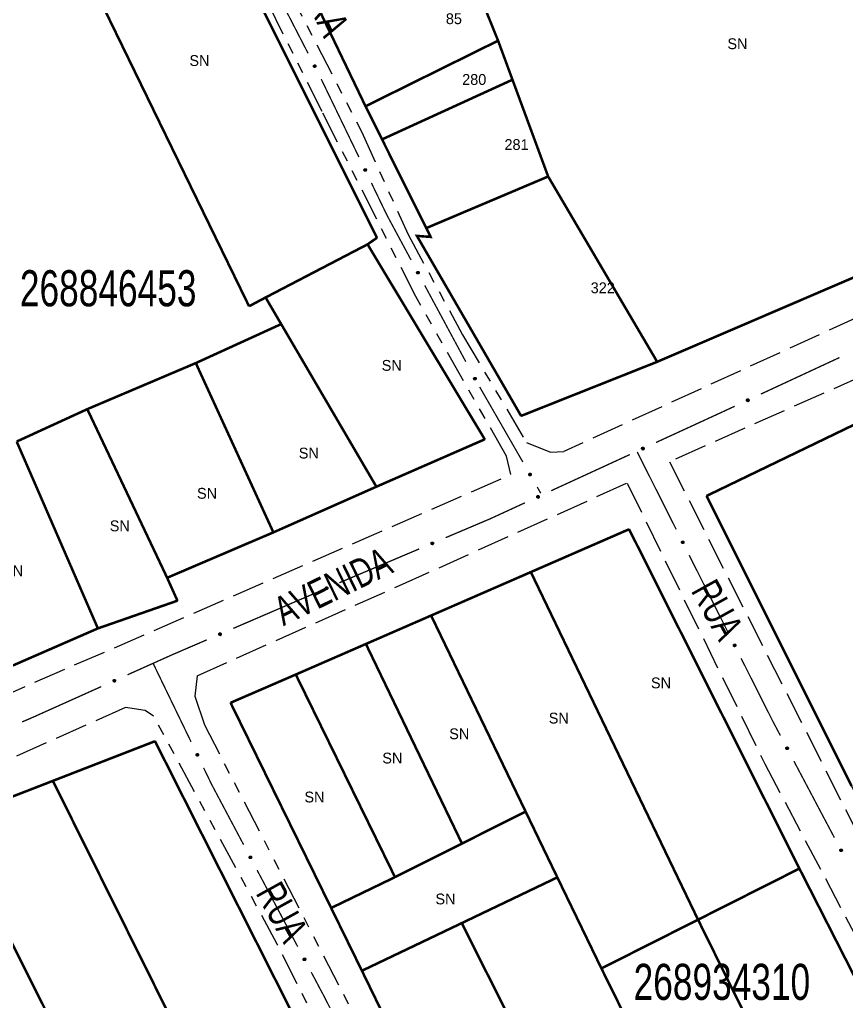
# Model space of a CAD drawing. Extents: x 205807 to 207855, y 4874692 to 4876446.
# Drawn here: x 206970.5 to 207085.1, y 4875644.4 to 4875780.4 of the extents above; entities that cross this region are included whole.
import ezdxf
from ezdxf.enums import TextEntityAlignment as Align

# ---------------------------------------------------------------- set-up
doc = ezdxf.new("R2010")
doc.units = 0
doc.header["$LTSCALE"] = 1.5
doc.header["$MEASUREMENT"] = 0
doc.linetypes.add('TRACO_11', pattern=[8, 3, -1, 3, -1])
doc.linetypes.add('TRACO_25', pattern=[8, 3, -1, 1, -1, 1, -1])
for name, color, linetype in [('CD_MALHA_LOTES', 7, 'CONTINUOUS'), ('CD_TXT_QUADRA', 7, 'CONTINUOUS'), ('RU-QUADRA', 210, 'CONTINUOUS'), ('SV-EIXO-RUA-N-PAV', 6, 'CONTINUOUS'), ('SV-EIXO-RUA-PAV', 20, 'CONTINUOUS'), ('SV-RUA-NAO-PAV', 7, 'CONTINUOUS'), ('SV-RUA-PAVIM', 7, 'CONTINUOUS'), ('SV-TXT-RUA-N-PAV', 7, 'CONTINUOUS'), ('SV-TXT-RUA-PAV', 7, 'CONTINUOUS'), ('Th_NmrPort', 1, 'CONTINUOUS')]:
    doc.layers.add(name, color=color, linetype=linetype)
doc.styles.add('ARIAL', font='ARIAL.SHX')

msp = doc.modelspace()

# ---------------------------------------------------------------- linework, layer by layer
at = {"layer": 'CD_MALHA_LOTES', "linetype": 'Continuous', "const_width": 0.35, "flags": 128}
for points in [[(207082.70919, 4875816.980605), (207112.321597, 4875757.20363), (207111.217224, 4875755.475193), (207058.844369, 4875732.98061)], [(206996.976925, 4875796.248304), (207020.01764, 4875750.172945)], [(207036.798907, 4875777.484164), (207031.30142, 4875791.095736)], [(207002.291819, 4875740.682045), (206979.838755, 4875786.793196)], [(207018.427343, 4875768.396913), (207012.25523, 4875781.251814)], [(207018.427343, 4875768.396913), (207036.798907, 4875777.484164)], [(207038.792893, 4875772.074717), (207036.798907, 4875777.484164)], [(207020.718503, 4875763.804607), (207038.792893, 4875772.074717)], [(207043.737121, 4875758.661623), (207038.792893, 4875772.074717)], [(207020.718503, 4875763.804607), (207018.427343, 4875768.396913)], [(207026.850937, 4875751.513013), (207020.718503, 4875763.804607)], [(207026.850937, 4875751.513013), (207043.737121, 4875758.661623)], [(207058.844369, 4875732.98061), (207043.737121, 4875758.661623)], [(207039.987213, 4875725.487687), (207025.54978, 4875750.432152), (207027.451062, 4875750.290257), (207026.850937, 4875751.513013)], [(207004.581766, 4875741.898085), (207018.711392, 4875749.26067)], [(207020.01764, 4875750.172945), (207018.711392, 4875749.26067)], [(207018.711392, 4875749.26067), (207034.951258, 4875722.239837)], [(207004.581766, 4875741.898085), (207002.291819, 4875740.682045)], [(207006.740907, 4875738.20959), (207004.581766, 4875741.898085)], [(206994.915531, 4875732.807551), (207006.740907, 4875738.20959)], [(207019.933253, 4875715.672899), (207006.740907, 4875738.20959)], [(206979.87506, 4875726.421334), (206994.915531, 4875732.807551)], [(207005.661126, 4875709.345192), (206994.915531, 4875732.807551)], [(207058.844369, 4875732.98061), (207039.987213, 4875725.487687)], [(207092.814734, 4875727.494707), (207065.693681, 4875714.3997)], [(206970.090394, 4875721.932278), (206979.87506, 4875726.421334)], [(206990.939339, 4875703.05206), (206979.87506, 4875726.421334)], [(206981.342764, 4875696.036711), (206970.090394, 4875721.932278)], [(207034.951258, 4875722.239837), (207019.933253, 4875715.672899)], [(207019.933253, 4875715.672899), (207005.661126, 4875709.345192)], [(207065.693681, 4875714.3997), (207085.777521, 4875674.200078)], [(207041.338365, 4875703.845049), (207054.952276, 4875709.779963)], [(207054.952276, 4875709.779963), (207078.554005, 4875662.756977)], [(207005.661126, 4875709.345192), (206990.939339, 4875703.05206)], [(206990.939339, 4875703.05206), (206992.367886, 4875699.878282)], [(207027.519793, 4875697.820914), (207041.338365, 4875703.845049)], [(207064.507117, 4875655.671966), (207041.338365, 4875703.845049)], [(206992.367886, 4875699.878282), (206981.342764, 4875696.036711)], [(207018.48201, 4875693.88094), (207027.519793, 4875697.820914)], [(207040.614586, 4875670.650872), (207027.519793, 4875697.820914)], [(206981.342764, 4875696.036711), (206966.897647, 4875689.735738)], [(207008.767892, 4875689.64612), (207018.48201, 4875693.88094)], [(207031.794433, 4875666.224396), (207018.48201, 4875693.88094)], [(207008.767892, 4875689.64612), (206999.730222, 4875685.732533)], [(207022.514653, 4875661.567251), (207008.767892, 4875689.64612)], [(206999.730222, 4875685.732533), (207013.667268, 4875657.294775)], [(206975.107681, 4875674.909651), (206989.258898, 4875680.40547)], [(206989.258898, 4875680.40547), (207014.533718, 4875630.313248)], [(206960.94797, 4875669.410533), (206975.107681, 4875674.909651)], [(207000.875882, 4875623.055002), (206975.107681, 4875674.909651)], [(207040.614586, 4875670.650872), (207031.794433, 4875666.224396)], [(207045.008127, 4875661.534829), (207040.614586, 4875670.650872)], [(206960.94797, 4875669.410533), (206987.533882, 4875616.273681)], [(207022.514653, 4875661.567251), (207031.794433, 4875666.224396)], [(207064.507117, 4875655.671966), (207078.554005, 4875662.756977)], [(207078.554005, 4875662.756977), (207097.077438, 4875626.411574)], [(207013.667268, 4875657.294775), (207022.514653, 4875661.567251)], [(207031.761816, 4875655.197215), (207045.008127, 4875661.534829)], [(207045.008127, 4875661.534829), (207051.116051, 4875648.91774)], [(207017.93111, 4875648.594646), (207013.667268, 4875657.294775)], [(207017.93111, 4875648.594646), (207031.761816, 4875655.197215)], [(207056.825242, 4875605.373887), (207031.761816, 4875655.197215)], [(207051.116051, 4875648.91774), (207064.507117, 4875655.671966)], [(207082.703381, 4875618.840466), (207064.507117, 4875655.671966)], [(207039.681383, 4875603.897404), (207017.93111, 4875648.594646)], [(207069.435651, 4875611.852083), (207051.116051, 4875648.91774)]]:
    msp.add_lwpolyline(points, dxfattribs=at)
at = {"layer": 'RU-QUADRA', "linetype": 'Continuous', "const_width": 0.18, "flags": 128}
for points in [[(207012.25523, 4875781.251814), (207018.427343, 4875768.396913), (207026.850937, 4875751.513013), (207027.451062, 4875750.290257), (207025.54978, 4875750.432152), (207039.987213, 4875725.487687), (207058.844369, 4875732.98061), (207111.217224, 4875755.475193), (207112.321597, 4875757.20363), (207082.70919, 4875816.980605)], [(206996.976925, 4875796.248304), (207020.01764, 4875750.172945), (207018.711392, 4875749.26067), (207034.951258, 4875722.239837), (207019.933253, 4875715.672899), (207005.661126, 4875709.345192), (206990.939339, 4875703.05206), (206991.625858, 4875701.613525), (206992.367886, 4875699.878282), (206981.342764, 4875696.036711), (206966.897647, 4875689.735738), (206956.129466, 4875685.638547), (206952.884415, 4875684.403836), (206924.634575, 4875673.655038), (206910.881578, 4875702.026417), (206903.421307, 4875717.741088), (206898.894906, 4875727.275714), (206892.531947, 4875740.678954), (206885.704023, 4875753.154651), (206877.953296, 4875767.316456), (206869.132093, 4875786.885778)], [(206956.129074, 4875667.280187), (206960.94797, 4875669.410533), (206975.107681, 4875674.909651)]]:
    msp.add_lwpolyline(points, dxfattribs=at)
for points in [[(207106.351445, 4875632.759934), (207120.454112, 4875639.949435), (207133.838824, 4875646.591533), (207163.155548, 4875660.853515), (207157.803292, 4875671.765882), (207151.715379, 4875684.178132), (207145.288816, 4875697.280834), (207140.776776, 4875706.480138), (207136.21644, 4875715.609604), (207132.065148, 4875724.241709), (207124.381461, 4875739.741911), (207122.632627, 4875741.025032), (207120.835653, 4875741.0242), (207106.758522, 4875734.227262), (207092.814734, 4875727.494707), (207065.693681, 4875714.3997), (207085.777521, 4875674.200078), (207088.736908, 4875668.249268)], [(207039.680869, 4875603.898373), (207017.93111, 4875648.594646), (207013.667268, 4875657.294775), (206999.730222, 4875685.732533), (207008.767892, 4875689.64612), (207018.48201, 4875693.88094), (207027.519793, 4875697.820914), (207054.952276, 4875709.779963), (207078.554005, 4875662.756977), (207097.077438, 4875626.411574), (207069.435651, 4875611.852083), (207056.825242, 4875605.373887), (207053.948598, 4875603.896103), (207042.829793, 4875597.957034), (207039.681896, 4875603.896434)], [(206960.534203, 4875603.898373), (206961.062472, 4875603.045269), (206978.939546, 4875565.452569), (206991.268722, 4875571.860096), (207004.801679, 4875578.893234), (207019.550773, 4875586.558404), (207032.824546, 4875593.456842), (207027.403656, 4875603.984348), (207014.533718, 4875630.313248), (206989.258898, 4875680.40547), (206975.107681, 4875674.909651), (206960.94797, 4875669.410533), (206956.129074, 4875667.280187), (206946.400184, 4875662.979223), (206933.361097, 4875657.214881), (206956.127723, 4875612.543905)]]:
    msp.add_lwpolyline(points, close=True, dxfattribs=at)
at = {"layer": 'SV-EIXO-RUA-N-PAV', "const_width": 0.18}
for points in [[(207004.970127, 4875786.3934), (207010.469597, 4875775.727762)], [(207012.289246, 4875772.165807), (207017.508097, 4875761.360086)], [(207019.247714, 4875757.758179), (207020.987331, 4875754.156272)], [(207020.987331, 4875754.156272), (207021.417818, 4875753.264941)], [(207021.417818, 4875753.264941), (207024.739179, 4875747.091542)], [(207026.63435, 4875743.568997), (207032.319862, 4875733.00136)], [(207034.247684, 4875729.49698), (207040.229338, 4875719.094104)], [(207042.223222, 4875715.626479), (207042.715935, 4875714.769586)], [(206989.032168, 4875691.119586), (206994.254192, 4875680.315399)], [(206995.994867, 4875676.714003), (206996.865204, 4875674.913305)], [(206996.865204, 4875674.913305), (206997.119086, 4875674.388034)], [(206997.119086, 4875674.388034), (207001.532169, 4875666.069567)], [(207003.406768, 4875662.536031), (207009.030565, 4875651.935422)], [(207010.905164, 4875648.401886), (207012.779763, 4875644.86835)], [(207012.779763, 4875644.86835), (207012.874631, 4875644.689527)], [(207012.874631, 4875644.689527), (207016.375204, 4875637.72188)]]:
    msp.add_lwpolyline(points, dxfattribs=at)
at = {"layer": 'SV-EIXO-RUA-N-PAV'}
for points in [[(207011.418167, 4875774.128308), (207011.464961, 4875774.114081), (207011.502268, 4875774.092285), (207011.528152, 4875774.065149), (207011.544773, 4875774.035207), (207011.558326, 4875774.002659), (207011.564751, 4875773.966829), (207011.563073, 4875773.925483), (207011.549131, 4875773.878443), (207011.524291, 4875773.841692), (207011.499046, 4875773.814893), (207011.468821, 4875773.795764), (207011.436982, 4875773.783127), (207011.399543, 4875773.777684), (207011.357659, 4875773.779794), (207011.310698, 4875773.794958), (207011.274269, 4875773.816577), (207011.249922, 4875773.843481), (207011.230884, 4875773.873988), (207011.217445, 4875773.907383), (207011.211341, 4875773.94259), (207011.213541, 4875773.984757), (207011.229123, 4875774.03091), (207011.25027, 4875774.067489), (207011.276825, 4875774.092208), (207011.307282, 4875774.110275), (207011.339761, 4875774.124266), (207011.37551, 4875774.132223), (207011.418167, 4875774.128308)], [(207018.414543, 4875759.736388), (207018.460949, 4875759.720943), (207018.497674, 4875759.698179), (207018.52284, 4875759.670377), (207018.538672, 4875759.64001), (207018.55137, 4875759.607119), (207018.556856, 4875759.571134), (207018.554098, 4875759.529845), (207018.538932, 4875759.483185), (207018.51314, 4875759.447097), (207018.487203, 4875759.420966), (207018.456489, 4875759.402634), (207018.42433, 4875759.390834), (207018.386762, 4875759.386371), (207018.344947, 4875759.389574), (207018.298398, 4875759.405961), (207018.262547, 4875759.428525), (207018.238912, 4875759.456055), (207018.220677, 4875759.48705), (207018.208116, 4875759.520784), (207018.202934, 4875759.556139), (207018.206235, 4875759.598234), (207018.223017, 4875759.643964), (207018.245114, 4875759.679978), (207018.272305, 4875759.703994), (207018.303224, 4875759.721259), (207018.336058, 4875759.734396), (207018.372002, 4875759.741417), (207018.414543, 4875759.736388)], [(207025.71563, 4875745.508955), (207025.762666, 4875745.49555), (207025.80035, 4875745.474411), (207025.826705, 4875745.447734), (207025.843848, 4875745.418087), (207025.857969, 4875745.385782), (207025.865021, 4875745.35007), (207025.864068, 4875745.3087), (207025.850952, 4875745.261423), (207025.82676, 4875745.224243), (207025.801988, 4875745.197005), (207025.772103, 4875745.17735), (207025.740491, 4875745.164157), (207025.703153, 4875745.158059), (207025.661238, 4875745.159434), (207025.614018, 4875745.173773), (207025.577216, 4875745.194751), (207025.552402, 4875745.221224), (207025.532832, 4875745.251393), (207025.51881, 4875745.284547), (207025.51209, 4875745.319642), (207025.513551, 4875745.361841), (207025.528321, 4875745.40826), (207025.548825, 4875745.445204), (207025.574942, 4875745.470384), (207025.605078, 4875745.488982), (207025.637307, 4875745.50354), (207025.67291, 4875745.512123), (207025.71563, 4875745.508955)], [(207033.61198, 4875730.823389), (207033.659375, 4875730.811317), (207033.697641, 4875730.791251), (207033.724739, 4875730.765328), (207033.742712, 4875730.736177), (207033.75774, 4875730.704284), (207033.765797, 4875730.668785), (207033.766013, 4875730.627405), (207033.754237, 4875730.579777), (207033.731105, 4875730.541928), (207033.707112, 4875730.514002), (207033.677794, 4875730.49351), (207033.646566, 4875730.47943), (207033.609416, 4875730.47228), (207033.567479, 4875730.472472), (207033.519873, 4875730.485471), (207033.482494, 4875730.505401), (207033.456941, 4875730.531163), (207033.436527, 4875730.560767), (207033.421575, 4875730.593512), (207033.413867, 4875730.628404), (207033.414135, 4875730.670627), (207033.427589, 4875730.717445), (207033.447041, 4875730.754953), (207033.472437, 4875730.78086), (207033.502035, 4875730.800302), (207033.533841, 4875730.815764), (207033.569187, 4875730.825349), (207033.61198, 4875730.823389)], [(207041.250089, 4875717.539721), (207041.297484, 4875717.52765), (207041.335749, 4875717.507583), (207041.362848, 4875717.481661), (207041.380821, 4875717.45251), (207041.395849, 4875717.420616), (207041.403906, 4875717.385118), (207041.404121, 4875717.343738), (207041.392346, 4875717.296109), (207041.369213, 4875717.258261), (207041.345221, 4875717.230334), (207041.315903, 4875717.209843), (207041.284675, 4875717.195763), (207041.247525, 4875717.188613), (207041.205588, 4875717.188804), (207041.157982, 4875717.201804), (207041.120602, 4875717.221734), (207041.09505, 4875717.247495), (207041.074636, 4875717.2771), (207041.059684, 4875717.309845), (207041.051975, 4875717.344736), (207041.052244, 4875717.38696), (207041.065697, 4875717.433777), (207041.08515, 4875717.471285), (207041.110546, 4875717.497193), (207041.140144, 4875717.516634), (207041.17195, 4875717.532096), (207041.207296, 4875717.541681), (207041.250089, 4875717.539721)], [(206995.161115, 4875678.691967), (206995.207525, 4875678.676536), (206995.244257, 4875678.653783), (206995.269431, 4875678.625988), (206995.285272, 4875678.595626), (206995.29798, 4875678.562739), (206995.303477, 4875678.526755), (206995.300731, 4875678.485465), (206995.285578, 4875678.438801), (206995.259797, 4875678.402705), (206995.233868, 4875678.376567), (206995.203159, 4875678.358225), (206995.171004, 4875678.346416), (206995.133437, 4875678.341942), (206995.091621, 4875678.345133), (206995.045067, 4875678.361506), (206995.00921, 4875678.384059), (206994.985566, 4875678.411583), (206994.967323, 4875678.442572), (206994.954751, 4875678.476303), (206994.949559, 4875678.511656), (206994.952848, 4875678.553752), (206994.969617, 4875678.599487), (206994.991702, 4875678.635508), (206995.018887, 4875678.659532), (206995.0498, 4875678.676806), (206995.082631, 4875678.689952), (206995.118573, 4875678.696984), (206995.161115, 4875678.691967)], [(207002.499376, 4875664.481313), (207002.546332, 4875664.467634), (207002.583892, 4875664.446276), (207002.610091, 4875664.419445), (207002.627061, 4875664.389699), (207002.640994, 4875664.357312), (207002.647837, 4875664.32156), (207002.646643, 4875664.280196), (207002.633252, 4875664.232996), (207002.608843, 4875664.195958), (207002.583913, 4875664.168865), (207002.553914, 4875664.149384), (207002.522225, 4875664.136376), (207002.484853, 4875664.130496), (207002.442947, 4875664.132116), (207002.395811, 4875664.14673), (207002.359132, 4875664.167922), (207002.334472, 4875664.194539), (207002.315079, 4875664.224821), (207002.30125, 4875664.258056), (207002.294735, 4875664.29319), (207002.296442, 4875664.33538), (207002.311483, 4875664.381712), (207002.332201, 4875664.418536), (207002.358465, 4875664.443563), (207002.388708, 4875664.461985), (207002.421022, 4875664.476355), (207002.456675, 4875664.48473), (207002.499376, 4875664.481313)], [(207009.997772, 4875650.347168), (207010.044729, 4875650.333489), (207010.082288, 4875650.312131), (207010.108488, 4875650.2853), (207010.125457, 4875650.255554), (207010.13939, 4875650.223167), (207010.146233, 4875650.187415), (207010.145039, 4875650.146051), (207010.131648, 4875650.098851), (207010.107239, 4875650.061813), (207010.082309, 4875650.03472), (207010.05231, 4875650.015239), (207010.020621, 4875650.002231), (207009.983249, 4875649.996351), (207009.941343, 4875649.997971), (207009.894207, 4875650.012585), (207009.857528, 4875650.033777), (207009.832868, 4875650.060394), (207009.813475, 4875650.090676), (207009.799647, 4875650.123911), (207009.793131, 4875650.159045), (207009.794838, 4875650.201235), (207009.809879, 4875650.247567), (207009.830597, 4875650.284391), (207009.856861, 4875650.309418), (207009.887105, 4875650.32784), (207009.919419, 4875650.34221), (207009.955071, 4875650.350585), (207009.997772, 4875650.347168)]]:
    msp.add_lwpolyline(points, close=True, dxfattribs=at)
for points in [[(207011.211341, 4875773.94259), (207011.310698, 4875773.794958)], [(207011.213541, 4875773.984757), (207011.357659, 4875773.779794)], [(207011.216947, 4875773.92142), (207011.289108, 4875773.811246)], [(207011.21708, 4875773.95987), (207011.330211, 4875773.794058)], [(207011.217445, 4875773.907383), (207011.274269, 4875773.816577)], [(207011.224451, 4875774.005122), (207011.376751, 4875773.78121)], [(207011.229123, 4875774.03091), (207011.399543, 4875773.777684)], [(207011.239801, 4875774.046812), (207011.415163, 4875773.784129)], [(207011.25027, 4875774.067489), (207011.436982, 4875773.783127)], [(207011.264454, 4875774.076411), (207011.451073, 4875773.791898)], [(207011.276825, 4875774.092208), (207011.468821, 4875773.795764)], [(207011.29286, 4875774.098734), (207011.480805, 4875773.805694)], [(207011.307282, 4875774.110275), (207011.499046, 4875773.814893)], [(207011.326231, 4875774.114406), (207011.510973, 4875773.833531)], [(207011.339761, 4875774.124266), (207011.524291, 4875773.841692)], [(207011.359678, 4875774.123976), (207011.535002, 4875773.864343)], [(207011.37551, 4875774.132223), (207011.549131, 4875773.878443)], [(207011.395625, 4875774.128694), (207011.552815, 4875773.904233)], [(207011.418167, 4875774.128308), (207011.563073, 4875773.925483)], [(207011.443341, 4875774.119522), (207011.560148, 4875773.952536)], [(207011.464961, 4875774.114081), (207011.564751, 4875773.966829)], [(207011.486282, 4875774.101747), (207011.556605, 4875773.99216)], [(207011.502268, 4875774.092285), (207011.558326, 4875774.002659)], [(207018.202934, 4875759.556139), (207018.298398, 4875759.405961)], [(207018.206235, 4875759.598234), (207018.344947, 4875759.389574)], [(207018.207985, 4875759.53483), (207018.277242, 4875759.422807)], [(207018.208116, 4875759.520784), (207018.262547, 4875759.428525)], [(207018.209122, 4875759.573263), (207018.317881, 4875759.404552)], [(207018.217674, 4875759.618307), (207018.36407, 4875759.390492)], [(207018.223017, 4875759.643964), (207018.386762, 4875759.386371)], [(207018.234107, 4875759.659581), (207018.402545, 4875759.392405)], [(207018.245114, 4875759.679978), (207018.42433, 4875759.390834)], [(207018.259526, 4875759.688527), (207018.438645, 4875759.399233)], [(207018.272305, 4875759.703994), (207018.456489, 4875759.402634)], [(207018.288506, 4875759.7101), (207018.468728, 4875759.412247)], [(207018.303224, 4875759.721259), (207018.487203, 4875759.420966)], [(207018.322275, 4875759.724894), (207018.499614, 4875759.439286)], [(207018.336058, 4875759.734396), (207018.51314, 4875759.447097)], [(207018.35596, 4875759.733586), (207018.524439, 4875759.46946)], [(207018.372002, 4875759.741417), (207018.538932, 4875759.483185)], [(207018.392019, 4875759.737363), (207018.543288, 4875759.508871)], [(207018.414543, 4875759.736388), (207018.554098, 4875759.529845)], [(207018.439479, 4875759.726948), (207018.551882, 4875759.556966)], [(207018.460949, 4875759.720943), (207018.556856, 4875759.571134)], [(207018.48194, 4875759.708057), (207018.549375, 4875759.596669)], [(207018.497674, 4875759.698179), (207018.55137, 4875759.607119)], [(207025.51209, 4875745.319642), (207025.614018, 4875745.173773)], [(207025.513551, 4875745.361841), (207025.661238, 4875745.159434)], [(207025.517525, 4875745.337019), (207025.633544, 4875745.173216)], [(207025.518066, 4875745.298574), (207025.592147, 4875745.18968)], [(207025.51881, 4875745.284547), (207025.577216, 4875745.194751)], [(207025.524102, 4875745.382394), (207025.680303, 4875745.161185)], [(207025.528321, 4875745.40826), (207025.703153, 4875745.158059)], [(207025.538719, 4875745.424346), (207025.718657, 4875745.164776)], [(207025.548825, 4875745.445204), (207025.740491, 4875745.164157)], [(207025.56285, 4875745.454373), (207025.754425, 4875745.173174)], [(207025.574942, 4875745.470384), (207025.772103, 4875745.17735)], [(207025.590861, 4875745.477191), (207025.783911, 4875745.187488)], [(207025.605078, 4875745.488982), (207025.801988, 4875745.197005)], [(207025.623952, 4875745.493444), (207025.813587, 4875745.21585)], [(207025.637307, 4875745.50354), (207025.82676, 4875745.224243)], [(207025.657225, 4875745.503599), (207025.837072, 4875745.247078)], [(207025.67291, 4875745.512123), (207025.850952, 4875745.261423)], [(207025.693085, 4875745.508946), (207025.854183, 4875745.287274)], [(207025.71563, 4875745.508955), (207025.864068, 4875745.3087)], [(207025.740954, 4875745.500612), (207025.860669, 4875745.335698)], [(207025.762666, 4875745.49555), (207025.865021, 4875745.35007)], [(207025.7842, 4875745.483592), (207025.856432, 4875745.375254)], [(207025.80035, 4875745.474411), (207025.857969, 4875745.385782)], [(207033.413867, 4875730.628404), (207033.519873, 4875730.485471)], [(207033.414135, 4875730.670627), (207033.567479, 4875730.472472)], [(207033.418809, 4875730.645928), (207033.539407, 4875730.485465)], [(207033.420435, 4875730.607512), (207033.497561, 4875730.500755)], [(207033.421575, 4875730.593512), (207033.482494, 4875730.505401)], [(207033.424102, 4875730.69147), (207033.586486, 4875730.47476)], [(207033.427589, 4875730.717445), (207033.609416, 4875730.47228)], [(207033.437528, 4875730.733818), (207033.624724, 4875730.479433)], [(207033.447041, 4875730.754953), (207033.646566, 4875730.47943)], [(207033.460802, 4875730.764515), (207033.660241, 4875730.488837)], [(207033.472437, 4875730.78086), (207033.677794, 4875730.49351)], [(207033.488157, 4875730.788114), (207033.689311, 4875730.503978)], [(207033.502035, 4875730.800302), (207033.707112, 4875730.514002)], [(207033.520776, 4875730.805296), (207033.718174, 4875730.533166)], [(207033.533841, 4875730.815764), (207033.731105, 4875730.541928)], [(207033.553749, 4875730.816385), (207033.740768, 4875730.565046)], [(207033.569187, 4875730.825349), (207033.754237, 4875730.579777)], [(207033.589444, 4875730.822743), (207033.756737, 4875730.605709)], [(207033.61198, 4875730.823389), (207033.766013, 4875730.627405)], [(207033.637529, 4875730.815764), (207033.761853, 4875730.654297)], [(207033.659375, 4875730.811317), (207033.765797, 4875730.668785)], [(207033.681238, 4875730.799972), (207033.756501, 4875730.693717)], [(207033.697641, 4875730.791251), (207033.75774, 4875730.704284)], [(207041.051975, 4875717.344736), (207041.157982, 4875717.201804)], [(207041.052244, 4875717.38696), (207041.205588, 4875717.188804)], [(207041.056917, 4875717.36226), (207041.177515, 4875717.201798)], [(207041.058544, 4875717.323845), (207041.13567, 4875717.217087)], [(207041.059684, 4875717.309845), (207041.120602, 4875717.221734)], [(207041.062211, 4875717.407802), (207041.224595, 4875717.191092)], [(207041.065697, 4875717.433777), (207041.247525, 4875717.188613)], [(207041.075637, 4875717.45015), (207041.262833, 4875717.195765)], [(207041.08515, 4875717.471285), (207041.284675, 4875717.195763)], [(207041.098911, 4875717.480847), (207041.29835, 4875717.205169)], [(207041.110546, 4875717.497193), (207041.315903, 4875717.209843)], [(207041.126266, 4875717.504446), (207041.32742, 4875717.22031)], [(207041.140144, 4875717.516634), (207041.345221, 4875717.230334)], [(207041.158884, 4875717.521628), (207041.356283, 4875717.249499)], [(207041.17195, 4875717.532096), (207041.369213, 4875717.258261)], [(207041.191858, 4875717.532718), (207041.378877, 4875717.281378)], [(207041.207296, 4875717.541681), (207041.392346, 4875717.296109)], [(207041.227553, 4875717.539076), (207041.394846, 4875717.322041)], [(207041.250089, 4875717.539721), (207041.404121, 4875717.343738)], [(207041.275638, 4875717.532097), (207041.399962, 4875717.370629)], [(207041.297484, 4875717.52765), (207041.403906, 4875717.385118)], [(207041.319347, 4875717.516305), (207041.394609, 4875717.41005)], [(207041.335749, 4875717.507583), (207041.395849, 4875717.420616)], [(206994.949559, 4875678.511656), (206995.045067, 4875678.361506)], [(206994.952848, 4875678.553752), (206995.091621, 4875678.345133)], [(206994.954616, 4875678.490349), (206995.023906, 4875678.378346)], [(206994.954751, 4875678.476303), (206995.00921, 4875678.384059)], [(206994.955742, 4875678.528782), (206995.06455, 4875678.360102)], [(206994.964281, 4875678.573828), (206995.110744, 4875678.346056)], [(206994.969617, 4875678.599487), (206995.133437, 4875678.341942)], [(206994.980702, 4875678.615108), (206995.149218, 4875678.347981)], [(206994.991702, 4875678.635508), (206995.171004, 4875678.346416)], [(206995.006113, 4875678.64406), (206995.185316, 4875678.35482)], [(206995.018887, 4875678.659532), (206995.203159, 4875678.358225)], [(206995.035086, 4875678.665642), (206995.215395, 4875678.367842)], [(206995.0498, 4875678.676806), (206995.233868, 4875678.376567)], [(206995.06885, 4875678.680446), (206995.246273, 4875678.394891)], [(206995.082631, 4875678.689952), (206995.259797, 4875678.402705)], [(206995.102533, 4875678.689148), (206995.27109, 4875678.425072)], [(206995.118573, 4875678.696984), (206995.285578, 4875678.438801)], [(206995.138591, 4875678.692936), (206995.289927, 4875678.464488)], [(206995.161115, 4875678.691967), (206995.300731, 4875678.485465)], [(206995.186054, 4875678.682534), (206995.298507, 4875678.512585)], [(206995.207525, 4875678.676536), (206995.303477, 4875678.526755)], [(206995.22852, 4875678.663656), (206995.295988, 4875678.552288)], [(206995.244257, 4875678.653783), (206995.29798, 4875678.562739)], [(207002.294735, 4875664.29319), (207002.395811, 4875664.14673)], [(207002.296442, 4875664.33538), (207002.442947, 4875664.132116)], [(207002.300271, 4875664.310536), (207002.415333, 4875664.146058)], [(207002.300588, 4875664.272087), (207002.374033, 4875664.162764)], [(207002.30125, 4875664.258056), (207002.359132, 4875664.167922)], [(207002.307113, 4875664.355871), (207002.462021, 4875664.133755)], [(207002.311483, 4875664.381712), (207002.484853, 4875664.130496)], [(207002.321974, 4875664.397737), (207002.500395, 4875664.137123)], [(207002.332201, 4875664.418536), (207002.522225, 4875664.136376)], [(207002.34628, 4875664.427623), (207002.536212, 4875664.145311)], [(207002.358465, 4875664.443563), (207002.553914, 4875664.149384)], [(207002.374423, 4875664.450277), (207002.565781, 4875664.159453)], [(207002.388708, 4875664.461985), (207002.583913, 4875664.168865)], [(207002.407608, 4875664.466337), (207002.595622, 4875664.187642)], [(207002.421022, 4875664.476355), (207002.608843, 4875664.195958)], [(207002.440941, 4875664.476298), (207002.619288, 4875664.218733)], [(207002.456675, 4875664.48473), (207002.633252, 4875664.232996)], [(207002.476831, 4875664.481436), (207002.636634, 4875664.258828)], [(207002.499376, 4875664.481313), (207002.646643, 4875664.280196)], [(207002.524651, 4875664.472823), (207002.643402, 4875664.307214)], [(207002.546332, 4875664.467634), (207002.647837, 4875664.32156)], [(207002.567796, 4875664.455551), (207002.639395, 4875664.346794)], [(207002.583892, 4875664.446276), (207002.640994, 4875664.357312)], [(207009.793131, 4875650.159045), (207009.894207, 4875650.012585)], [(207009.794838, 4875650.201235), (207009.941343, 4875649.997971)], [(207009.798667, 4875650.176391), (207009.913729, 4875650.011913)], [(207009.798984, 4875650.137942), (207009.872429, 4875650.028619)], [(207009.799647, 4875650.123911), (207009.857528, 4875650.033777)], [(207009.805509, 4875650.221726), (207009.960417, 4875649.99961)], [(207009.809879, 4875650.247567), (207009.983249, 4875649.996351)], [(207009.82037, 4875650.263592), (207009.998792, 4875650.002978)], [(207009.830597, 4875650.284391), (207010.020621, 4875650.002231)], [(207009.844676, 4875650.293478), (207010.034608, 4875650.011166)], [(207009.856861, 4875650.309418), (207010.05231, 4875650.015239)], [(207009.872819, 4875650.316132), (207010.064177, 4875650.025308)], [(207009.887105, 4875650.32784), (207010.082309, 4875650.03472)], [(207009.906004, 4875650.332192), (207010.094018, 4875650.053497)], [(207009.919419, 4875650.34221), (207010.107239, 4875650.061813)], [(207009.939337, 4875650.342153), (207010.117685, 4875650.084588)], [(207009.955071, 4875650.350585), (207010.131648, 4875650.098851)], [(207009.975227, 4875650.347291), (207010.13503, 4875650.124683)], [(207009.997772, 4875650.347168), (207010.145039, 4875650.146051)], [(207010.023047, 4875650.338678), (207010.141798, 4875650.173069)], [(207010.044729, 4875650.333489), (207010.146233, 4875650.187415)], [(207010.066192, 4875650.321406), (207010.137792, 4875650.212649)], [(207010.082288, 4875650.312131), (207010.13939, 4875650.223167)]]:
    msp.add_lwpolyline(points, dxfattribs=at)
at = {"layer": 'SV-EIXO-RUA-PAV', "const_width": 0.18}
for points in [[(207073.213126, 4875728.511462), (207084.095486, 4875733.568559)], [(207066.86352, 4875725.564868), (207067.759194, 4875725.976988)], [(207067.759194, 4875725.976988), (207069.585672, 4875726.825763)], [(207058.687486, 4875721.802889), (207066.86352, 4875725.564868)], [(207056.085134, 4875720.472501), (207061.481656, 4875709.754407)], [(207044.152316, 4875715.114928), (207055.053694, 4875720.130899)], [(207035.734749, 4875711.241814), (207040.518524, 4875713.442937)], [(207029.535437, 4875708.611803), (207035.058927, 4875710.955102)], [(207035.058927, 4875710.955102), (207035.734749, 4875711.241814)], [(207014.806128, 4875702.363005), (207025.85311, 4875707.049603)], [(207063.280497, 4875706.181709), (207068.67702, 4875695.463615)], [(207000.109362, 4875696.038124), (207011.128617, 4875700.789546)], [(206991.62746, 4875692.38079), (206996.436277, 4875694.454317)], [(206985.457612, 4875689.610655), (206990.931229, 4875692.068197)], [(206990.931229, 4875692.068197), (206991.62746, 4875692.38079)], [(207070.475861, 4875691.890917), (207074.523253, 4875683.852346)], [(206972.373499, 4875683.736155), (206981.808534, 4875687.972293)], [(206971.769353, 4875683.476393), (206972.373499, 4875683.736155)], [(207074.523253, 4875683.852346), (207074.874578, 4875683.154577)], [(206970.850672, 4875683.081392), (206971.769353, 4875683.476393)], [(207074.874578, 4875683.154577), (207075.912135, 4875681.193342)], [(207077.782637, 4875677.657635), (207083.394145, 4875667.050516)]]:
    msp.add_lwpolyline(points, dxfattribs=at)
at = {"layer": 'SV-EIXO-RUA-PAV'}
for points in [[(207071.22271, 4875727.70789), (207071.238845, 4875727.75406), (207071.262154, 4875727.790441), (207071.290329, 4875727.81519), (207071.320928, 4875727.830567), (207071.354005, 4875727.842773), (207071.390068, 4875727.847722), (207071.431311, 4875727.844349), (207071.477739, 4875727.828488), (207071.513439, 4875727.802161), (207071.53918, 4875727.775837), (207071.557052, 4875727.744853), (207071.568372, 4875727.712522), (207071.572273, 4875727.674891), (207071.568447, 4875727.633129), (207071.551368, 4875727.586829), (207071.528272, 4875727.551319), (207071.500391, 4875727.528096), (207071.469128, 4875727.510326), (207071.43521, 4875727.49827), (207071.399782, 4875727.493616), (207071.357741, 4875727.497544), (207071.312266, 4875727.515007), (207071.276586, 4875727.537638), (207071.252978, 4875727.565185), (207071.236177, 4875727.596357), (207071.22353, 4875727.629384), (207071.217047, 4875727.665429), (207071.22271, 4875727.70789)], [(207056.69405, 4875721.006838), (207056.71036, 4875721.052947), (207056.733806, 4875721.08924), (207056.762074, 4875721.113882), (207056.792731, 4875721.129144), (207056.825854, 4875721.141225), (207056.861936, 4875721.146038), (207056.903165, 4875721.142509), (207056.949534, 4875721.126472), (207056.985134, 4875721.100011), (207057.010775, 4875721.07359), (207057.02853, 4875721.042539), (207057.039727, 4875721.010165), (207057.043487, 4875720.97252), (207057.039503, 4875720.930773), (207057.022249, 4875720.884538), (207056.999019, 4875720.849115), (207056.971051, 4875720.825998), (207056.939721, 4875720.808346), (207056.905758, 4875720.796417), (207056.870312, 4875720.791897), (207056.828286, 4875720.795985), (207056.782878, 4875720.813619), (207056.747283, 4875720.836384), (207056.72378, 4875720.86402), (207056.707096, 4875720.895256), (207056.694575, 4875720.92833), (207056.688227, 4875720.964399), (207056.69405, 4875721.006838)], [(207042.15888, 4875714.318877), (207042.17519, 4875714.364985), (207042.198636, 4875714.401279), (207042.226904, 4875714.42592), (207042.257561, 4875714.441182), (207042.290684, 4875714.453264), (207042.326766, 4875714.458076), (207042.367995, 4875714.454547), (207042.414364, 4875714.438511), (207042.449964, 4875714.412049), (207042.475605, 4875714.385628), (207042.49336, 4875714.354577), (207042.504557, 4875714.322203), (207042.508317, 4875714.284558), (207042.504333, 4875714.242811), (207042.487079, 4875714.196576), (207042.463849, 4875714.161153), (207042.435881, 4875714.138036), (207042.404551, 4875714.120384), (207042.370588, 4875714.108456), (207042.335142, 4875714.103935), (207042.293116, 4875714.108023), (207042.247708, 4875714.125657), (207042.212113, 4875714.148422), (207042.18861, 4875714.176058), (207042.171926, 4875714.207294), (207042.159405, 4875714.240368), (207042.153057, 4875714.276437), (207042.15888, 4875714.318877)], [(207027.519012, 4875707.875927), (207027.536698, 4875707.921525), (207027.561222, 4875707.957098), (207027.590217, 4875707.980881), (207027.621318, 4875707.995216), (207027.654788, 4875708.006298), (207027.690998, 4875708.010026), (207027.732103, 4875708.005261), (207027.77797, 4875707.987841), (207027.81276, 4875707.960322), (207027.837597, 4875707.933144), (207027.854412, 4875707.901574), (207027.864633, 4875707.868879), (207027.867261, 4875707.831138), (207027.862026, 4875707.789529), (207027.843393, 4875707.743833), (207027.81911, 4875707.709123), (207027.790461, 4875707.686856), (207027.758616, 4875707.670152), (207027.72431, 4875707.659248), (207027.688745, 4875707.655793), (207027.64686, 4875707.66114), (207027.602002, 4875707.680128), (207027.567106, 4875707.703952), (207027.544442, 4875707.73228), (207027.528703, 4875707.764003), (207027.51718, 4875707.797438), (207027.511917, 4875707.833681), (207027.519012, 4875707.875927)], [(207062.414783, 4875708.145894), (207062.461438, 4875708.131217), (207062.498534, 4875708.109063), (207062.524155, 4875708.08168), (207062.540486, 4875708.051578), (207062.553726, 4875708.018902), (207062.559805, 4875707.983012), (207062.557729, 4875707.941683), (207062.543335, 4875707.894779), (207062.518142, 4875707.85827), (207062.49264, 4875707.831714), (207062.462233, 4875707.812878), (207062.430274, 4875707.800548), (207062.392784, 4875707.795466), (207062.350922, 4875707.797979), (207062.304109, 4875707.813594), (207062.26789, 4875707.835563), (207062.243804, 4875707.8627), (207062.22506, 4875707.893389), (207062.211943, 4875707.926912), (207062.206179, 4875707.962176), (207062.208785, 4875708.00432), (207062.224809, 4875708.050321), (207062.246308, 4875708.086695), (207062.2731, 4875708.111156), (207062.303729, 4875708.128929), (207062.336342, 4875708.142607), (207062.372165, 4875708.15022), (207062.414783, 4875708.145894)], [(207012.867319, 4875701.660057), (207012.885005, 4875701.705655), (207012.909529, 4875701.741229), (207012.938524, 4875701.765011), (207012.969625, 4875701.779346), (207013.003095, 4875701.790428), (207013.039305, 4875701.794156), (207013.080411, 4875701.789391), (207013.126277, 4875701.771971), (207013.161067, 4875701.744453), (207013.185904, 4875701.717274), (207013.202719, 4875701.685704), (207013.21294, 4875701.653009), (207013.215568, 4875701.615268), (207013.210333, 4875701.573659), (207013.1917, 4875701.527963), (207013.167417, 4875701.493253), (207013.138769, 4875701.470986), (207013.106923, 4875701.454282), (207013.072617, 4875701.443378), (207013.037052, 4875701.439923), (207012.995167, 4875701.44527), (207012.950309, 4875701.464258), (207012.915413, 4875701.488082), (207012.892749, 4875701.516411), (207012.87701, 4875701.548133), (207012.865487, 4875701.581568), (207012.860224, 4875701.617811), (207012.867319, 4875701.660057)], [(206998.097295, 4875695.290414), (206998.114713, 4875695.336115), (206998.139028, 4875695.371832), (206998.167882, 4875695.395785), (206998.198899, 4875695.410302), (206998.232303, 4875695.42158), (206998.26849, 4875695.425521), (206998.309623, 4875695.420998), (206998.355591, 4875695.403847), (206998.390542, 4875695.376534), (206998.415538, 4875695.349502), (206998.432539, 4875695.318031), (206998.442951, 4875695.285397), (206998.445801, 4875695.247672), (206998.440811, 4875695.206033), (206998.422446, 4875695.160228), (206998.398368, 4875695.125376), (206998.369851, 4875695.102941), (206998.338104, 4875695.08605), (206998.303863, 4875695.074945), (206998.268318, 4875695.071281), (206998.226403, 4875695.076382), (206998.181434, 4875695.095106), (206998.146399, 4875695.118724), (206998.123569, 4875695.146919), (206998.107644, 4875695.178549), (206998.095924, 4875695.211915), (206998.090449, 4875695.248127), (206998.097295, 4875695.290414)], [(207069.610147, 4875693.855102), (207069.656802, 4875693.840425), (207069.693897, 4875693.81827), (207069.719519, 4875693.790887), (207069.73585, 4875693.760786), (207069.74909, 4875693.72811), (207069.755169, 4875693.69222), (207069.753093, 4875693.650891), (207069.738699, 4875693.603987), (207069.713506, 4875693.567478), (207069.688004, 4875693.540922), (207069.657597, 4875693.522086), (207069.625638, 4875693.509756), (207069.588148, 4875693.504674), (207069.546286, 4875693.507187), (207069.499473, 4875693.522802), (207069.463254, 4875693.544771), (207069.439167, 4875693.571908), (207069.420424, 4875693.602597), (207069.407307, 4875693.63612), (207069.401543, 4875693.671384), (207069.404148, 4875693.713528), (207069.420173, 4875693.759529), (207069.441672, 4875693.795903), (207069.468464, 4875693.820364), (207069.499093, 4875693.838137), (207069.531706, 4875693.851815), (207069.567529, 4875693.859428), (207069.610147, 4875693.855102)], [(206983.45691, 4875688.833047), (206983.473645, 4875688.879003), (206983.497425, 4875688.915078), (206983.525919, 4875688.939458), (206983.556716, 4875688.954436), (206983.589949, 4875688.966211), (206983.626073, 4875688.97069), (206983.667269, 4875688.96678), (206983.713487, 4875688.950316), (206983.748841, 4875688.923527), (206983.774237, 4875688.89687), (206983.791705, 4875688.865656), (206983.802602, 4875688.833181), (206983.806014, 4875688.795503), (206983.801645, 4875688.753794), (206983.783965, 4875688.70772), (206983.760409, 4875688.672513), (206983.732229, 4875688.649656), (206983.700737, 4875688.632294), (206983.666665, 4875688.620679), (206983.631179, 4875688.616487), (206983.589193, 4875688.620962), (206983.543949, 4875688.639015), (206983.508566, 4875688.662108), (206983.485319, 4875688.68996), (206983.468924, 4875688.721348), (206983.456709, 4875688.754537), (206983.450695, 4875688.790663), (206983.45691, 4875688.833047)], [(207076.8775, 4875679.603968), (207076.924441, 4875679.590234), (207076.961976, 4875679.568833), (207076.988144, 4875679.541972), (207077.005079, 4875679.512206), (207077.018975, 4875679.479803), (207077.025776, 4875679.444043), (207077.024534, 4875679.402681), (207077.011088, 4875679.355496), (207076.986637, 4875679.318486), (207076.961675, 4875679.291422), (207076.931654, 4875679.271976), (207076.89995, 4875679.259005), (207076.86257, 4875679.253168), (207076.820666, 4875679.254836), (207076.773548, 4875679.269505), (207076.736893, 4875679.290739), (207076.712264, 4875679.317385), (207076.692906, 4875679.34769), (207076.679116, 4875679.380941), (207076.672642, 4875679.416082), (207076.674397, 4875679.45827), (207076.689492, 4875679.504585), (207076.710253, 4875679.541384), (207076.736546, 4875679.566381), (207076.766811, 4875679.584768), (207076.799141, 4875679.5991), (207076.834803, 4875679.607434), (207076.8775, 4875679.603968)], [(207084.359511, 4875665.461142), (207084.406452, 4875665.447409), (207084.443987, 4875665.426007), (207084.470155, 4875665.399146), (207084.48709, 4875665.36938), (207084.500985, 4875665.336977), (207084.507787, 4875665.301217), (207084.506545, 4875665.259855), (207084.493099, 4875665.212671), (207084.468648, 4875665.175661), (207084.443686, 4875665.148597), (207084.413665, 4875665.129151), (207084.381961, 4875665.116179), (207084.344581, 4875665.110342), (207084.302677, 4875665.112011), (207084.255559, 4875665.126679), (207084.218904, 4875665.147914), (207084.194275, 4875665.174559), (207084.174917, 4875665.204864), (207084.161127, 4875665.238115), (207084.154653, 4875665.273257), (207084.156408, 4875665.315445), (207084.171503, 4875665.361759), (207084.192264, 4875665.398559), (207084.218557, 4875665.423556), (207084.248821, 4875665.441942), (207084.281152, 4875665.456275), (207084.316814, 4875665.464609), (207084.359511, 4875665.461142)]]:
    msp.add_lwpolyline(points, close=True, dxfattribs=at)
for points in [[(207071.217047, 4875727.665429), (207071.477739, 4875727.828488)], [(207071.221398, 4875727.685383), (207071.452122, 4875727.833227)], [(207071.22271, 4875727.70789), (207071.431311, 4875727.844349)], [(207071.22353, 4875727.629384), (207071.513439, 4875727.802161)], [(207071.224638, 4875727.649271), (207071.491247, 4875727.813792)], [(207071.232521, 4875727.732682), (207071.40416, 4875727.842537)], [(207071.232826, 4875727.61546), (207071.521047, 4875727.788519)], [(207071.236177, 4875727.596357), (207071.53918, 4875727.775837)], [(207071.238845, 4875727.75406), (207071.390068, 4875727.847722)], [(207071.247115, 4875727.581475), (207071.547623, 4875727.757234)], [(207071.252043, 4875727.774857), (207071.364424, 4875727.840623)], [(207071.252978, 4875727.565185), (207071.557052, 4875727.744853)], [(207071.262154, 4875727.790441), (207071.354005, 4875727.842773)], [(207071.268254, 4875727.552176), (207071.560186, 4875727.726961)], [(207071.276586, 4875727.537638), (207071.568372, 4875727.712522)], [(207071.296816, 4875727.526329), (207071.566475, 4875727.690762)], [(207071.312266, 4875727.515007), (207071.572273, 4875727.674891)], [(207071.337841, 4875727.509281), (207071.567815, 4875727.652263)], [(207071.357741, 4875727.497544), (207071.568447, 4875727.633129)], [(207071.382753, 4875727.500059), (207071.553067, 4875727.606289)], [(207071.399782, 4875727.493616), (207071.551368, 4875727.586829)], [(207071.421164, 4875727.498348), (207071.534208, 4875727.565927)], [(207071.43521, 4875727.49827), (207071.528272, 4875727.551319)], [(207056.688227, 4875720.964399), (207056.949534, 4875721.126472)], [(207056.692654, 4875720.984336), (207056.923934, 4875721.131309)], [(207056.69405, 4875721.006838), (207056.903165, 4875721.142509)], [(207056.694575, 4875720.92833), (207056.985134, 4875721.100011)], [(207056.695757, 4875720.948213), (207056.962985, 4875721.111726)], [(207056.703818, 4875720.914371), (207056.99269, 4875721.086341)], [(207056.703955, 4875721.031593), (207056.876008, 4875721.140799)], [(207056.707096, 4875720.895256), (207057.010775, 4875721.07359)], [(207056.71036, 4875721.052947), (207056.861936, 4875721.146038)], [(207056.717978, 4875720.880332), (207057.019148, 4875721.054955)], [(207056.723637, 4875721.073694), (207056.836265, 4875721.139035)], [(207056.72378, 4875720.86402), (207057.02853, 4875721.042539)], [(207056.733806, 4875721.08924), (207056.825854, 4875721.141225)], [(207056.739006, 4875720.850954), (207057.031597, 4875721.024635)], [(207056.747283, 4875720.836384), (207057.039727, 4875721.010165)], [(207056.767471, 4875720.824999), (207057.037749, 4875720.988413)], [(207056.782878, 4875720.813619), (207057.043487, 4875720.97252)], [(207056.808431, 4875720.807796), (207057.038943, 4875720.949909)], [(207056.828286, 4875720.795985), (207057.039503, 4875720.930773)], [(207056.853308, 4875720.798404), (207057.024022, 4875720.903991)], [(207056.870312, 4875720.791897), (207057.022249, 4875720.884538)], [(207056.891712, 4875720.796549), (207057.00501, 4875720.8637)], [(207056.905758, 4875720.796417), (207056.999019, 4875720.849115)], [(207042.153057, 4875714.276437), (207042.414364, 4875714.438511)], [(207042.157484, 4875714.296375), (207042.388764, 4875714.443347)], [(207042.15888, 4875714.318877), (207042.367995, 4875714.454547)], [(207042.159405, 4875714.240368), (207042.449964, 4875714.412049)], [(207042.160587, 4875714.260251), (207042.427815, 4875714.423764)], [(207042.168648, 4875714.22641), (207042.45752, 4875714.398379)], [(207042.168785, 4875714.343631), (207042.340838, 4875714.452838)], [(207042.171926, 4875714.207294), (207042.475605, 4875714.385628)], [(207042.17519, 4875714.364985), (207042.326766, 4875714.458076)], [(207042.182808, 4875714.19237), (207042.483978, 4875714.366994)], [(207042.188467, 4875714.385732), (207042.301095, 4875714.451073)], [(207042.18861, 4875714.176058), (207042.49336, 4875714.354577)], [(207042.198636, 4875714.401279), (207042.290684, 4875714.453264)], [(207042.203836, 4875714.162992), (207042.496427, 4875714.336673)], [(207042.212113, 4875714.148422), (207042.504557, 4875714.322203)], [(207042.232301, 4875714.137037), (207042.502579, 4875714.300451)], [(207042.247708, 4875714.125657), (207042.508317, 4875714.284558)], [(207042.273261, 4875714.119835), (207042.503773, 4875714.261947)], [(207042.293116, 4875714.108023), (207042.504333, 4875714.242811)], [(207042.318138, 4875714.110443), (207042.488852, 4875714.216029)], [(207042.335142, 4875714.103935), (207042.487079, 4875714.196576)], [(207042.356542, 4875714.108587), (207042.46984, 4875714.175738)], [(207042.370588, 4875714.108456), (207042.463849, 4875714.161153)], [(207027.511917, 4875707.833681), (207027.77797, 4875707.987841)], [(207027.516941, 4875707.853477), (207027.752527, 4875707.993443)], [(207027.51718, 4875707.797438), (207027.81276, 4875707.960322)], [(207027.518958, 4875707.817276), (207027.790973, 4875707.972697)], [(207027.519012, 4875707.875927), (207027.732103, 4875708.005261)], [(207027.526, 4875707.783208), (207027.819902, 4875707.946432)], [(207027.528703, 4875707.764003), (207027.837597, 4875707.933144)], [(207027.529655, 4875707.900373), (207027.704907, 4875708.004367)], [(207027.536698, 4875707.921525), (207027.690998, 4875708.010026)], [(207027.539133, 4875707.748759), (207027.845406, 4875707.914267)], [(207027.544442, 4875707.73228), (207027.854412, 4875707.901574)], [(207027.55059, 4875707.941864), (207027.665129, 4875708.003796)], [(207027.559269, 4875707.718763), (207027.85694, 4875707.883586)], [(207027.561222, 4875707.957098), (207027.654788, 4875708.006298)], [(207027.567106, 4875707.703952), (207027.864633, 4875707.868879)], [(207027.586943, 4875707.691966), (207027.862003, 4875707.847196)], [(207027.602002, 4875707.680128), (207027.867261, 4875707.831138)], [(207027.627368, 4875707.673542), (207027.862041, 4875707.808674)], [(207027.64686, 4875707.66114), (207027.862026, 4875707.789529)], [(207027.671943, 4875707.662808), (207027.845749, 4875707.763224)], [(207027.688745, 4875707.655793), (207027.843393, 4875707.743833)], [(207027.710274, 4875707.6598), (207027.825536, 4875707.723522)], [(207027.72431, 4875707.659248), (207027.81911, 4875707.709123)], [(207062.206179, 4875707.962176), (207062.304109, 4875707.813594)], [(207062.208785, 4875708.00432), (207062.350922, 4875707.797979)], [(207062.21158, 4875707.940954), (207062.282677, 4875707.830089)], [(207062.211943, 4875707.926912), (207062.26789, 4875707.835563)], [(207062.212083, 4875707.9794), (207062.323612, 4875707.812507)], [(207062.21989, 4875708.024579), (207062.370027, 4875707.799211)], [(207062.224809, 4875708.050321), (207062.392784, 4875707.795466)], [(207062.23564, 4875708.066119), (207062.408465, 4875707.80176)], [(207062.246308, 4875708.086695), (207062.430274, 4875707.800548)], [(207062.260578, 4875708.09548), (207062.444448, 4875707.809183)], [(207062.2731, 4875708.111156), (207062.462233, 4875707.812878)], [(207062.289197, 4875708.117528), (207062.474312, 4875707.822692)], [(207062.303729, 4875708.128929), (207062.49264, 4875707.831714)], [(207062.322717, 4875708.132878), (207062.504747, 4875707.850237)], [(207062.336342, 4875708.142607), (207062.518142, 4875707.85827)], [(207062.356255, 4875708.142125), (207062.529071, 4875707.880817)], [(207062.372165, 4875708.15022), (207062.543335, 4875707.894779)], [(207062.392246, 4875708.146497), (207062.547267, 4875707.920533)], [(207062.414783, 4875708.145894), (207062.557729, 4875707.941683)], [(207062.439871, 4875708.136867), (207062.555065, 4875707.968763)], [(207062.461438, 4875708.131217), (207062.559805, 4875707.983012)], [(207062.482639, 4875708.118679), (207062.551903, 4875708.00842)], [(207062.498534, 4875708.109063), (207062.553726, 4875708.018902)], [(207012.860224, 4875701.617811), (207013.126277, 4875701.771971)], [(207012.865248, 4875701.637607), (207013.100834, 4875701.777573)], [(207012.865487, 4875701.581568), (207013.161067, 4875701.744453)], [(207012.867265, 4875701.601407), (207013.13928, 4875701.756827)], [(207012.867319, 4875701.660057), (207013.080411, 4875701.789391)], [(207012.874307, 4875701.567338), (207013.16821, 4875701.730562)], [(207012.87701, 4875701.548133), (207013.185904, 4875701.717274)], [(207012.877962, 4875701.684503), (207013.053214, 4875701.788497)], [(207012.885005, 4875701.705655), (207013.039305, 4875701.794156)], [(207012.88744, 4875701.532889), (207013.193713, 4875701.698397)], [(207012.892749, 4875701.516411), (207013.202719, 4875701.685704)], [(207012.898898, 4875701.725994), (207013.013436, 4875701.787927)], [(207012.907577, 4875701.502894), (207013.205247, 4875701.667716)], [(207012.909529, 4875701.741229), (207013.003095, 4875701.790428)], [(207012.915413, 4875701.488082), (207013.21294, 4875701.653009)], [(207012.93525, 4875701.476096), (207013.21031, 4875701.631326)], [(207012.950309, 4875701.464258), (207013.215568, 4875701.615268)], [(207012.975675, 4875701.457672), (207013.210348, 4875701.592804)], [(207012.995167, 4875701.44527), (207013.210333, 4875701.573659)], [(207013.02025, 4875701.446938), (207013.194056, 4875701.547354)], [(207013.037052, 4875701.439923), (207013.1917, 4875701.527963)], [(207013.058582, 4875701.443931), (207013.173843, 4875701.507652)], [(207013.072617, 4875701.443378), (207013.167417, 4875701.493253)], [(206998.090449, 4875695.248127), (206998.355591, 4875695.403847)], [(206998.095356, 4875695.267952), (206998.330116, 4875695.4093)], [(206998.095924, 4875695.211915), (206998.390542, 4875695.376534)], [(206998.097295, 4875695.290414), (206998.309623, 4875695.420998)], [(206998.097586, 4875695.231764), (206998.368683, 4875695.38878)], [(206998.104828, 4875695.197738), (206998.397766, 4875695.362686)], [(206998.107644, 4875695.178549), (206998.415538, 4875695.349502)], [(206998.107794, 4875695.314922), (206998.282432, 4875695.419944)], [(206998.114713, 4875695.336115), (206998.26849, 4875695.425521)], [(206998.118163, 4875695.163366), (206998.423458, 4875695.330671)], [(206998.123569, 4875695.146919), (206998.432539, 4875695.318031)], [(206998.128486, 4875695.356536), (206998.242658, 4875695.41914)], [(206998.138475, 4875695.13349), (206998.435172, 4875695.300059)], [(206998.139028, 4875695.371832), (206998.232303, 4875695.42158)], [(206998.146399, 4875695.118724), (206998.442951, 4875695.285397)], [(206998.166306, 4875695.106855), (206998.440449, 4875695.263698)], [(206998.181434, 4875695.095106), (206998.445801, 4875695.247672)], [(206998.206839, 4875695.088669), (206998.440713, 4875695.225177)], [(206998.226403, 4875695.076382), (206998.440811, 4875695.206033)], [(206998.251475, 4875695.078197), (206998.424688, 4875695.179632)], [(206998.268318, 4875695.071281), (206998.422446, 4875695.160228)], [(206998.289824, 4875695.075415), (206998.404709, 4875695.139812)], [(206998.303863, 4875695.074945), (206998.398368, 4875695.125376)], [(207069.401543, 4875693.671384), (207069.499473, 4875693.522802)], [(207069.404148, 4875693.713528), (207069.546286, 4875693.507187)], [(207069.406944, 4875693.650161), (207069.478041, 4875693.539297)], [(207069.407307, 4875693.63612), (207069.463254, 4875693.544771)], [(207069.407447, 4875693.688608), (207069.518976, 4875693.521715)], [(207069.415254, 4875693.733787), (207069.565391, 4875693.508419)], [(207069.420173, 4875693.759529), (207069.588148, 4875693.504674)], [(207069.431004, 4875693.775327), (207069.603829, 4875693.510968)], [(207069.441672, 4875693.795903), (207069.625638, 4875693.509756)], [(207069.455942, 4875693.804688), (207069.639812, 4875693.518391)], [(207069.468464, 4875693.820364), (207069.657597, 4875693.522086)], [(207069.484561, 4875693.826736), (207069.669676, 4875693.531899)], [(207069.499093, 4875693.838137), (207069.688004, 4875693.540922)], [(207069.518081, 4875693.842086), (207069.700111, 4875693.559445)], [(207069.531706, 4875693.851815), (207069.713506, 4875693.567478)], [(207069.551618, 4875693.851333), (207069.724435, 4875693.590025)], [(207069.567529, 4875693.859428), (207069.738699, 4875693.603987)], [(207069.58761, 4875693.855705), (207069.742631, 4875693.629741)], [(207069.610147, 4875693.855102), (207069.753093, 4875693.650891)], [(207069.635235, 4875693.846074), (207069.750429, 4875693.677971)], [(207069.656802, 4875693.840425), (207069.755169, 4875693.69222)], [(207069.678003, 4875693.827887), (207069.747267, 4875693.717628)], [(207069.693897, 4875693.81827), (207069.74909, 4875693.72811)], [(206983.450695, 4875688.790663), (206983.713487, 4875688.950316)], [(206983.455306, 4875688.810559), (206983.687933, 4875688.955389)], [(206983.456709, 4875688.754537), (206983.748841, 4875688.923527)], [(206983.45691, 4875688.833047), (206983.667269, 4875688.96678)], [(206983.458075, 4875688.774408), (206983.726802, 4875688.935446)], [(206983.465823, 4875688.740493), (206983.756271, 4875688.909788)], [(206983.467042, 4875688.857709), (206983.640097, 4875688.965322)], [(206983.468924, 4875688.721348), (206983.774237, 4875688.89687)], [(206983.473645, 4875688.879003), (206983.626073, 4875688.97069)], [(206983.479668, 4875688.706325), (206983.782437, 4875688.878159)], [(206983.485319, 4875688.68996), (206983.791705, 4875688.865656)], [(206983.487112, 4875688.899626), (206983.600339, 4875688.963924)], [(206983.497425, 4875688.915078), (206983.589949, 4875688.966211)], [(206983.500424, 4875688.676754), (206983.794606, 4875688.847725)], [(206983.508566, 4875688.662108), (206983.802602, 4875688.833181)], [(206983.528648, 4875688.650537), (206983.800424, 4875688.811448)], [(206983.543949, 4875688.639015), (206983.806014, 4875688.795503)], [(206983.569447, 4875688.632957), (206983.801262, 4875688.772935)], [(206983.589193, 4875688.620962), (206983.801645, 4875688.753794)], [(206983.614235, 4875688.623151), (206983.785918, 4875688.727156)], [(206983.631179, 4875688.616487), (206983.783965, 4875688.70772)], [(206983.652621, 4875688.620941), (206983.766534, 4875688.687043)], [(206983.666665, 4875688.620679), (206983.760409, 4875688.672513)], [(207076.672642, 4875679.416082), (207076.773548, 4875679.269505)], [(207076.674397, 4875679.45827), (207076.820666, 4875679.254836)], [(207076.678198, 4875679.433421), (207076.793069, 4875679.268811)], [(207076.67847, 4875679.394973), (207076.751788, 4875679.285564)], [(207076.679116, 4875679.380941), (207076.736893, 4875679.290739)], [(207076.685092, 4875679.478749), (207076.839743, 4875679.256454)], [(207076.689492, 4875679.504585), (207076.86257, 4875679.253168)], [(207076.700002, 4875679.520598), (207076.878121, 4875679.259776)], [(207076.710253, 4875679.541384), (207076.89995, 4875679.259005)], [(207076.724342, 4875679.550455), (207076.913947, 4875679.267924)], [(207076.736546, 4875679.566381), (207076.931654, 4875679.271976)], [(207076.752512, 4875679.573076), (207076.943533, 4875679.282031)], [(207076.766811, 4875679.584768), (207076.961675, 4875679.291422)], [(207076.785715, 4875679.589099), (207076.973406, 4875679.310185)], [(207076.799141, 4875679.5991), (207076.986637, 4875679.318486)], [(207076.819059, 4875679.59902), (207076.997109, 4875679.341249)], [(207076.834803, 4875679.607434), (207077.011088, 4875679.355496)], [(207076.854955, 4875679.604117), (207077.0145, 4875679.381324)], [(207076.8775, 4875679.603968), (207077.024534, 4875679.402681)], [(207076.902765, 4875679.595448), (207077.021325, 4875679.429702)], [(207076.924441, 4875679.590234), (207077.025776, 4875679.444043)], [(207076.94589, 4875679.578127), (207077.017364, 4875679.469286)], [(207076.961976, 4875679.568833), (207077.018975, 4875679.479803)], [(207084.154653, 4875665.273257), (207084.255559, 4875665.126679)], [(207084.156408, 4875665.315445), (207084.302677, 4875665.112011)], [(207084.160209, 4875665.290596), (207084.27508, 4875665.125985)], [(207084.160481, 4875665.252147), (207084.233799, 4875665.142739)], [(207084.161127, 4875665.238115), (207084.218904, 4875665.147914)], [(207084.167103, 4875665.335923), (207084.321753, 4875665.113628)], [(207084.171503, 4875665.361759), (207084.344581, 4875665.110342)], [(207084.182013, 4875665.377772), (207084.360132, 4875665.116951)], [(207084.192264, 4875665.398559), (207084.381961, 4875665.116179)], [(207084.206353, 4875665.40763), (207084.395958, 4875665.125098)], [(207084.218557, 4875665.423556), (207084.413665, 4875665.129151)], [(207084.234522, 4875665.430251), (207084.425544, 4875665.139206)], [(207084.248821, 4875665.441942), (207084.443686, 4875665.148597)], [(207084.267726, 4875665.446273), (207084.455417, 4875665.16736)], [(207084.281152, 4875665.456275), (207084.468648, 4875665.175661)], [(207084.30107, 4875665.456195), (207084.479119, 4875665.198423)], [(207084.316814, 4875665.464609), (207084.493099, 4875665.212671)], [(207084.336966, 4875665.461291), (207084.496511, 4875665.238498)], [(207084.359511, 4875665.461142), (207084.506545, 4875665.259855)], [(207084.384776, 4875665.452623), (207084.503336, 4875665.286876)], [(207084.406452, 4875665.447409), (207084.507787, 4875665.301217)], [(207084.427901, 4875665.435301), (207084.499375, 4875665.326461)], [(207084.443987, 4875665.426007), (207084.500985, 4875665.336977)]]:
    msp.add_lwpolyline(points, dxfattribs=at)
at = {"layer": 'SV-RUA-NAO-PAV', "linetype": 'TRACO_25'}
for points in [[(206956.133813, 4875889.575925, 4.912125), (206960.45043, 4875880.417383, 4.912125), (206970.738939, 4875858.517046, 4.912125), (206984.702338, 4875829.39184, 5.600592), (206995.202729, 4875808.904659, 5.649768), (207017.918326, 4875764.803972, 5.403887), (207024.32812, 4875750.619212, 6.387412), (207031.868447, 4875736.729136, 6.387412), (207040.731639, 4875721.780768, 5.403887), (207044.0388, 4875720.457903, 5.280947), (207045.928079, 4875720.56778, 5.280947)], [(207038.570098, 4875717.35551, 5.428475), (207037.953624, 4875719.928757, 5.428475), (207025.386412, 4875742.020593, 5.674356), (207012.42234, 4875767.684163, 5.698945), (206986.13312, 4875820.055019, 5.600592), (206958.549117, 4875879.466727, 5.600592), (206956.133704, 4875884.434862, 4.985889)], [(206995.081894, 4875689.485099, 5.280947), (206994.785577, 4875686.641374, 5.280947), (206996.114616, 4875682.663095, 5.280947), (207036.718573, 4875603.896503, 4.149893)], [(207030.542698, 4875603.896646, 4.985889), (207006.188797, 4875652.290464, 4.985889), (206989.066007, 4875683.878991, 5.280947), (206987.894234, 4875684.642469, 5.280947), (206985.159743, 4875685.065057, 5.280947)]]:
    msp.add_polyline3d(points, dxfattribs=at)
at = {"layer": 'SV-RUA-PAVIM', "linetype": 'TRACO_11'}
for points in [[(207035.352281, 4875922.490129, 6.338236), (207058.108669, 4875878.388579, 6.338236), (207080.133585, 4875834.324256, 5.059654), (207119.672213, 4875759.713952, 5.059654), (207120.129562, 4875757.288381, 5.010478), (207120.264681, 4875755.393715, 5.010478), (207119.496017, 4875754.195791, 4.961301), (207045.928079, 4875720.56778, 5.453063)], [(207126.06546, 4875744.216771, 4.887537), (207124.35193, 4875746.051507, 4.887537), (207121.880648, 4875746.433418, 4.813772), (207120.304806, 4875745.740056, 4.813772), (207060.545184, 4875719.116222, 4.813772), (207108.224494, 4875624.941205, 4.813772)], [(206956.129374, 4875681.36441, 5.453063), (207038.570098, 4875717.35551, 5.453063)], [(206995.081894, 4875689.485099, 5.477652), (207023.141113, 4875701.9847, 5.477652), (207054.673062, 4875716.180161, 4.813772), (207073.757457, 4875677.277356, 4.813772), (207100.768114, 4875626.095413, 4.813772), (207057.642572, 4875603.896539, 4.813772)], [(206985.159743, 4875685.065057, 5.477652), (206956.129178, 4875672.132747, 5.50224)]]:
    msp.add_polyline3d(points, dxfattribs=at)

# ---------------------------------------------------------------- texts
at = {"layer": 'CD_TXT_QUADRA', "style": 'ARIAL', "width": 0.7}
for s, p in [('268846453', (206970.532928, 4875740.676415)), ('268934310', (207055.576894, 4875644.555485))]:
    msp.add_text(s, height=5, dxfattribs=at).set_placement(p)
at = {"layer": 'SV-TXT-RUA-N-PAV', "style": 'ARIAL', "width": 0.7}
for s, rotation, p in [('MOURA', 295, (207006.540841, 4875790.875468)), ('RUA', 299, (207003.144833, 4875659.366088))]:
    msp.add_text(s, height=4, rotation=rotation, dxfattribs=at).set_placement(p)
at = {"layer": 'SV-TXT-RUA-PAV', "style": 'ARIAL', "width": 0.7}
for s, rotation, p in [('AVENIDA', 26, (207007.049903, 4875696.337012)), ('RUA', 299, (207063.455734, 4875701.257413))]:
    msp.add_text(s, height=4, rotation=rotation, dxfattribs=at).set_placement(p)
at = {"layer": 'Th_NmrPort', "color": 1}
for s, p in [('85', (207029.561666, 4875780.525989)), ('SN', (207068.574849, 4875777.064505)), ('SN', (206994.024182, 4875774.730914)), ('280', (207031.816866, 4875772.106579)), ('281', (207037.680384, 4875763.085781)), ('322', (207049.631175, 4875743.236516)), ('SN', (207020.670411, 4875732.488304)), ('SN', (207009.179984, 4875720.336804)), ('SN', (206995.076065, 4875714.758816)), ('SN', (206982.9861, 4875710.248619)), ('SN', (206968.202147, 4875704.015144)), ('SN', (207057.978863, 4875688.488393)), ('SN', (207043.815637, 4875683.605355)), ('SN', (207030.028283, 4875681.434948)), ('SN', (207020.756005, 4875678.071044)), ('SN', (207009.966403, 4875672.672288)), ('SN', (207028.118116, 4875658.544994))]:
    msp.add_text(s, height=1.5, dxfattribs=at).set_placement(p, align=Align.MIDDLE_LEFT)

doc.saveas('drawing.dxf')
